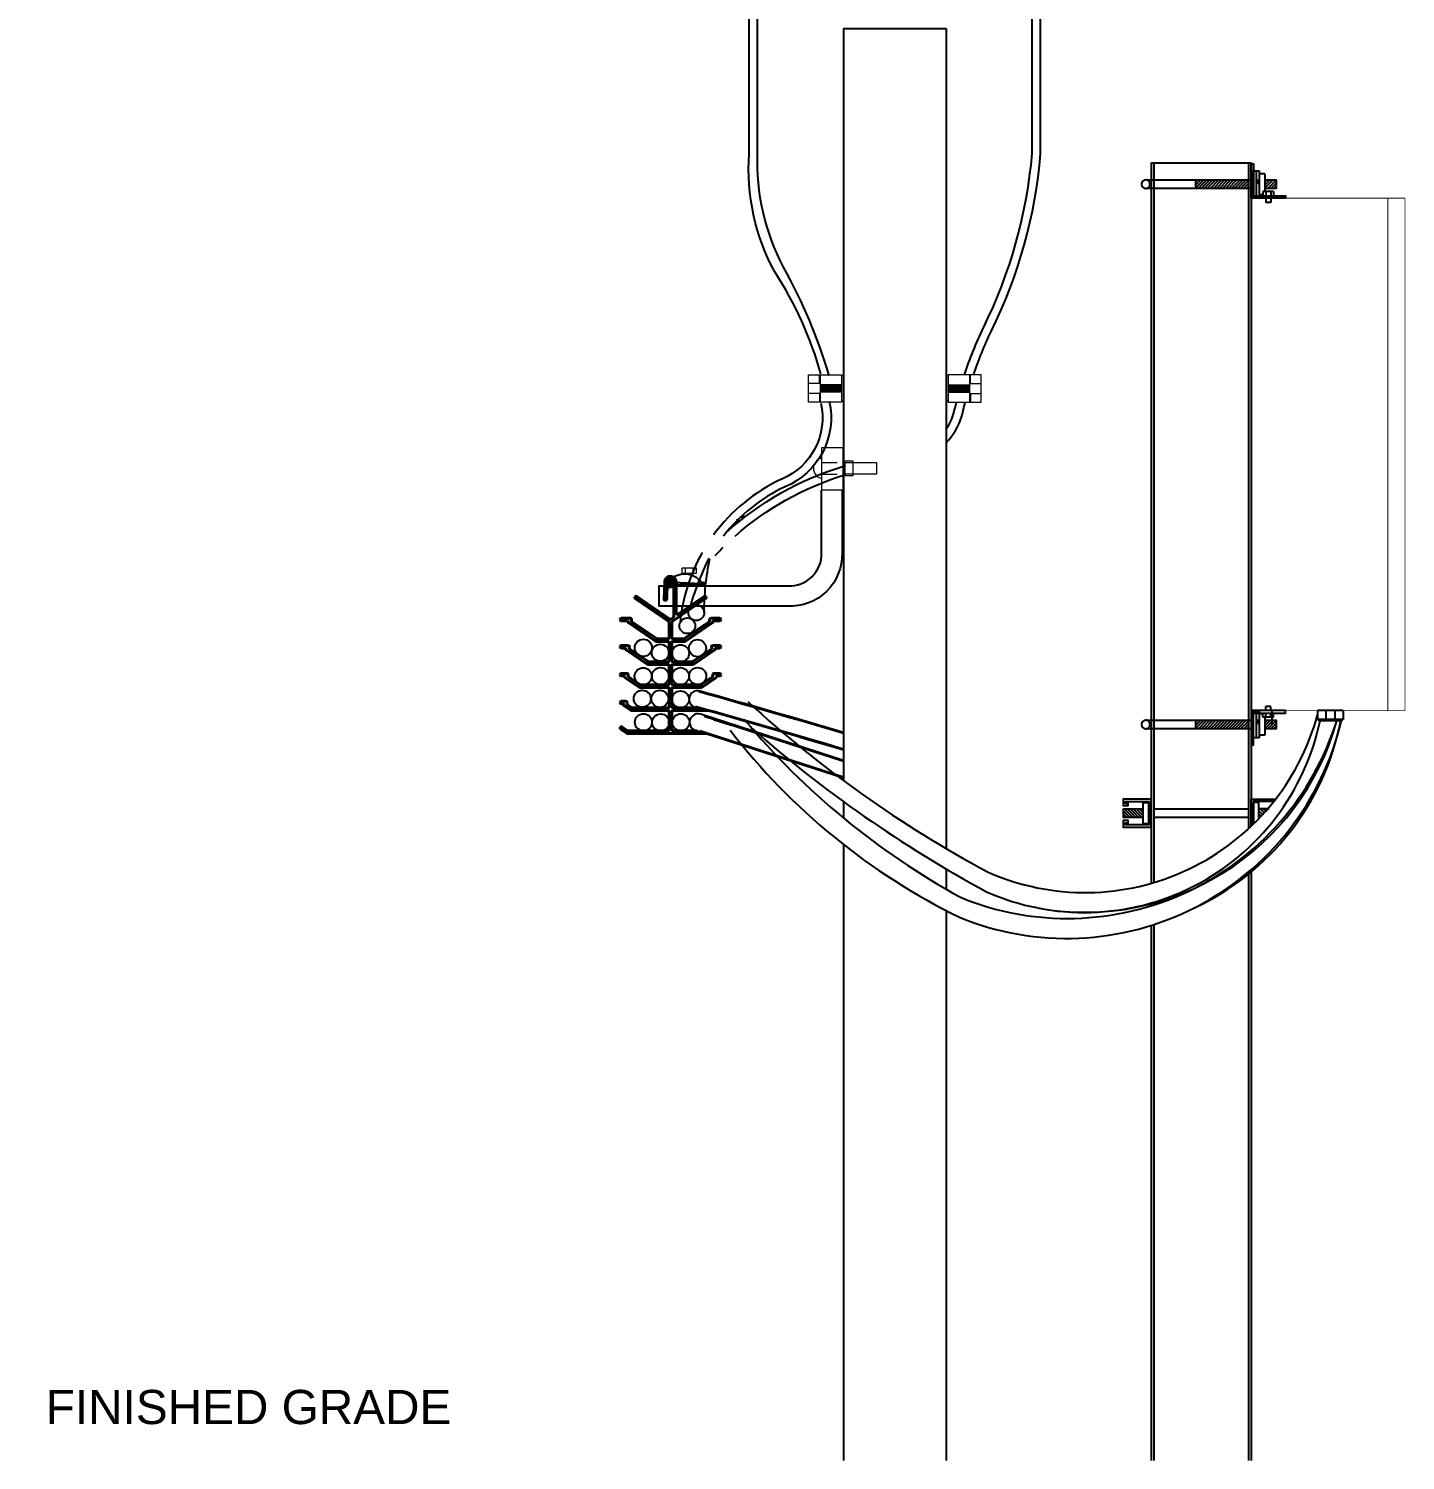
# Model space of a CAD drawing. Header units: feet. Extents: x 0.3 to 98.5, y -18.6 to 31.5.
# Drawn here: x 58.859 to 61.215, y -8.192 to -5.742 of the extents above; entities that cross this region are included whole.
import ezdxf

# ---------------------------------------------------------------- set-up
doc = ezdxf.new("R2010")
doc.units = ezdxf.units.FT
doc.header["$MEASUREMENT"] = 0
doc.set_wipeout_variables(frame=1)
doc.linetypes.add('HIDDEN', pattern=[0.375, 0.25, -0.125])
doc.linetypes.add('HIDDEN2', pattern=[0.1875, 0.125, -0.0625])
for name, color, linetype in [('ATI CENTER SUPPORT', 7, 'Continuous'), ('Cable Gland', 4, 'Continuous'), ('DC Homerun', 10, 'Continuous'), ('E-COMB-BOX', 42, 'Continuous'), ('E-COND', 3, 'Continuous'), ('E-DETL', 1, 'Continuous'), ('G-ANNO-TEXT', 1, 'Continuous'), ('PDF2_Geometry', 7, 'Continuous'), ('S-BEAM', 7, 'Continuous'), ('S-BOLT', 93, 'Continuous'), ('S-STEL-ANGL', 3, 'Continuous'), ('STRINGS', 30, 'Continuous'), ('WIPEOUT', 7, 'Continuous')]:
    doc.layers.add(name, color=color, linetype=linetype)
doc.layers.add('Coating', color=11, linetype='Continuous', lineweight=50)
doc.styles.add('NEI-A', font='arial.ttf')
pattern_1 = [(135, (58.710295, -7.7767337), (-0.0025834466, -0.0025834466), [])]
pattern_2 = [(270, (58.500727, -1.5358937), (0.0018267726, -7e-19), [])]

# ---------------------------------------------------------------- blocks, each defined once
blk = doc.blocks.new('AWM 31-0150-01')
at = {"layer": 'PDF2_Geometry', "lineweight": 40}
for points in [[(-0.352, 0.014), (-0.391, -1.061)], [(-0.2, 0.008), (-0.233, -1.066)], [(0.2, -2.141), (0.2, 0.003)], [(0.357, -1.922), (0.357, 0.003)], [(-2.169, -1.021), (-0.11, -2.428)], [(-2.079, -0.892), (-0.042, -2.288)], [(0.115, -2.428), (2.169, -1.021)], [(0.481, -1.989), (2.079, -0.892)], [(-2.472, -2.231), (-3.029, -2.231)], [(-2.681, -2.389), (-3.029, -2.389)], [(-0.92, -3.644), (-2.568, -2.513)], [(-2.405, -2.361), (-2.399, -2.338)], [(-0.869, -3.486), (-2.377, -2.451)], [(-0.076, -2.496), (-0.076, -3.419)], [(0.042, -2.286), (0.166, -2.201)], [(0.082, -3.419), (0.082, -2.496)], [(0.875, -3.486), (2.383, -2.451)], [(0.925, -3.644), (2.568, -2.513)], [(2.411, -2.361), (2.405, -2.338)], [(2.478, -2.231), (3.035, -2.231)], [(2.681, -2.389), (3.035, -2.389)], [(-0.824, -3.498), (-0.155, -3.498)], [(0.16, -3.498), (0.83, -3.498)], [(-2.608, -3.908), (-3.029, -3.908)], [(-2.827, -4.066), (-3.029, -4.066)], [(-1.432, -5.062), (-2.72, -4.173)], [(-2.54, -4.038), (-2.534, -4.015)], [(-1.381, -4.904), (-2.512, -4.128)], [(-0.155, -3.655), (-0.875, -3.655)], [(-0.076, -3.734), (-0.076, -4.837)], [(0.082, -4.837), (0.082, -3.734)], [(0.88, -3.655), (0.16, -3.655)], [(1.387, -4.904), (2.518, -4.128)], [(1.432, -5.062), (2.726, -4.173)], [(2.546, -4.038), (2.535, -4.015)], [(2.613, -3.908), (3.035, -3.908)], [(2.833, -4.066), (3.035, -4.066)], [(-0.155, -5.073), (-1.387, -5.073)], [(-1.336, -4.916), (-0.155, -4.916)], [(-0.076, -5.152), (-0.076, -6.255)], [(0.082, -6.255), (0.082, -5.152)], [(0.16, -4.916), (1.342, -4.916)], [(1.387, -5.073), (0.16, -5.073)], [(-2.675, -5.63), (-3.029, -5.63)], [(-2.9, -5.788), (-3.029, -5.788)], [(-1.938, -6.48), (-2.788, -5.895)], [(-2.608, -5.754), (-2.602, -5.737)], [(-1.893, -6.323), (-2.579, -5.85)], [(1.893, -6.323), (2.585, -5.85)], [(1.944, -6.48), (2.793, -5.895)], [(2.613, -5.754), (2.608, -5.737)], [(2.681, -5.63), (3.035, -5.63)], [(2.9, -5.788), (3.035, -5.788)], [(-0.155, -6.491), (-1.893, -6.491)], [(-1.848, -6.334), (-0.155, -6.334)], [(-0.076, -6.57), (-0.076, -7.673)], [(0.082, -7.673), (0.082, -6.57)], [(0.16, -6.334), (1.848, -6.334)], [(1.899, -6.491), (0.16, -6.491)], [(-2.748, -7.347), (-3.029, -7.347)], [(-2.956, -7.504), (-3.029, -7.504)], [(-2.45, -7.898), (-2.844, -7.628)], [(-2.686, -7.471), (-2.675, -7.454)], [(-2.399, -7.741), (-2.653, -7.566)], [(-0.155, -7.91), (-2.405, -7.91)], [(-2.354, -7.752), (-0.155, -7.752)], [(0.16, -7.752), (2.36, -7.752)], [(2.411, -7.91), (0.16, -7.91)], [(2.405, -7.741), (2.658, -7.566)], [(2.456, -7.898), (2.85, -7.628)], [(2.686, -7.471), (2.681, -7.454)], [(2.754, -7.347), (3.035, -7.347)], [(2.962, -7.504), (3.035, -7.504)], [(-0.076, -7.988), (-0.076, -9.091)], [(0.082, -9.091), (0.082, -7.988)], [(-2.698, -9.316), (-3.074, -9.058)], [(-2.647, -9.159), (-2.99, -8.922)], [(2.658, -9.328), (-2.653, -9.328)], [(-2.608, -9.17), (-0.155, -9.17)], [(0.16, -9.17), (2.608, -9.17)], [(2.653, -9.159), (2.99, -8.922)], [(2.703, -9.316), (3.08, -9.058)]]:
    blk.add_lwpolyline(points, dxfattribs=at)
for centre, radius, start, end in [((0, 0), 0.357, 0.16009, 177.95878), ((0, 0), 0.2, 0.25333, 178.11979), ((-3.033, -2.312), 0.0752, 90.1758, 179.84038), ((-2.517, -2.444), 0.081, 190.0609, 235.39483), ((-2.474, -2.313), 0.0756, 35.32389, 90.15228), ((0.439, -1.925), 0.0753, 242.07163, 303.51535), ((2.474, -2.313), 0.0756, 89.84772, 144.67611), ((2.522, -2.444), 0.081, 304.60517, 349.9391), ((-2.604, -3.99), 0.0756, 35.32389, 90.15228), ((-0.158, -3.728), 0.0761, 359.41534, 90.68738), ((-0.158, -5.145), 0.0761, 359.41534, 90.68738), ((-3.033, -5.711), 0.0752, 90.1758, 179.84038), ((-2.677, -5.712), 0.0756, 35.32389, 90.15228), ((2.677, -5.712), 0.0756, 89.84772, 144.67611), ((-0.158, -6.573), 0.0761, 359.35584, 90.62798), ((-3.033, -7.428), 0.0752, 90.1758, 179.84038), ((-2.954, -7.587), 0.077, 8.46694, 90.54506), ((-2.798, -7.56), 0.081, 190.0609, 235.39483), ((-2.75, -7.428), 0.0756, 35.32389, 90.15228), ((-0.158, -7.991), 0.0761, 359.35584, 90.62798), ((2.756, -7.428), 0.0756, 89.84772, 144.67611), ((2.798, -7.56), 0.081, 304.60517, 349.9391)]:
    blk.add_arc(centre, radius, start, end, dxfattribs=at)
for points in [[(-2.079, -0.894), (-2.112, -0.87), (-2.159, -0.879), (-2.184, -0.915)], [(2.189, -0.915), (2.165, -0.879), (2.118, -0.87), (2.084, -0.894)], [(-2.184, -0.915), (-2.208, -0.948), (-2.199, -0.995), (-2.163, -1.02)], [(-0.391, -1.061), (-0.393, -1.102), (-0.359, -1.138), (-0.318, -1.14)], [(-0.318, -1.14), (-0.277, -1.142), (-0.241, -1.108), (-0.239, -1.066)], [(2.169, -1.02), (2.204, -0.995), (2.214, -0.948), (2.189, -0.915)], [(-3.108, -2.312), (-3.108, -2.355), (-3.074, -2.389), (-3.033, -2.389)], [(-2.602, -2.46), (-2.608, -2.423), (-2.639, -2.395), (-2.677, -2.395)], [(-2.407, -2.361), (-2.418, -2.393), (-2.407, -2.428), (-2.377, -2.449)], [(-2.403, -2.338), (-2.396, -2.316), (-2.399, -2.29), (-2.412, -2.269)], [(-0.082, -2.494), (-0.082, -2.468), (-0.095, -2.445), (-0.115, -2.43)], [(-0.042, -2.288), (-0.018, -2.303), (0.018, -2.303), (0.042, -2.286)], [(0.115, -2.43), (0.095, -2.445), (0.082, -2.468), (0.082, -2.492)], [(0.166, -2.201), (0.187, -2.186), (0.2, -2.164), (0.2, -2.139)], [(0.363, -1.924), (0.363, -1.954), (0.378, -1.978), (0.404, -1.991)], [(2.377, -2.449), (2.407, -2.428), (2.418, -2.393), (2.407, -2.361)], [(2.413, -2.269), (2.399, -2.29), (2.396, -2.316), (2.403, -2.338)], [(2.683, -2.395), (2.645, -2.395), (2.613, -2.423), (2.608, -2.46)], [(3.037, -2.389), (3.08, -2.389), (3.114, -2.355), (3.114, -2.314)], [(3.114, -2.314), (3.114, -2.271), (3.08, -2.237), (3.039, -2.237)], [(-0.869, -3.484), (-0.858, -3.494), (-0.843, -3.498), (-0.828, -3.498)], [(-0.158, -3.498), (-0.115, -3.498), (-0.082, -3.464), (-0.082, -3.423)], [(0.082, -3.421), (0.082, -3.464), (0.115, -3.498), (0.157, -3.498)], [(0.826, -3.498), (0.843, -3.498), (0.858, -3.494), (0.869, -3.484)], [(-3.031, -3.914), (-3.074, -3.914), (-3.108, -3.948), (-3.108, -3.989)], [(-3.108, -3.989), (-3.108, -4.032), (-3.074, -4.066), (-3.033, -4.066)], [(-2.756, -4.13), (-2.763, -4.096), (-2.795, -4.072), (-2.831, -4.072)], [(-2.752, -4.126), (-2.748, -4.145), (-2.737, -4.16), (-2.72, -4.171)], [(-2.536, -4.038), (-2.548, -4.07), (-2.536, -4.105), (-2.506, -4.126)], [(-2.533, -4.015), (-2.525, -3.993), (-2.529, -3.967), (-2.542, -3.946)], [(-0.914, -3.642), (-0.903, -3.651), (-0.888, -3.655), (-0.873, -3.655)], [(0.157, -3.661), (0.115, -3.661), (0.082, -3.695), (0.082, -3.738)], [(0.877, -3.655), (0.894, -3.655), (0.909, -3.651), (0.92, -3.642)], [(2.512, -4.126), (2.542, -4.105), (2.553, -4.07), (2.542, -4.038)], [(2.548, -3.946), (2.535, -3.967), (2.531, -3.993), (2.538, -4.015)], [(2.611, -3.914), (2.585, -3.914), (2.563, -3.925), (2.548, -3.946)], [(2.72, -4.171), (2.737, -4.16), (2.748, -4.145), (2.752, -4.126)], [(2.835, -4.072), (2.801, -4.072), (2.769, -4.096), (2.761, -4.13)], [(3.037, -4.066), (3.08, -4.066), (3.114, -4.032), (3.114, -3.991)], [(3.114, -3.991), (3.114, -3.948), (3.08, -3.914), (3.039, -3.914)], [(-1.426, -5.06), (-1.415, -5.07), (-1.4, -5.073), (-1.385, -5.073)], [(-1.375, -4.903), (-1.364, -4.912), (-1.349, -4.916), (-1.334, -4.916)], [(-0.158, -4.916), (-0.115, -4.916), (-0.082, -4.882), (-0.082, -4.841)], [(0.082, -4.839), (0.082, -4.882), (0.115, -4.916), (0.157, -4.916)], [(0.157, -5.079), (0.115, -5.079), (0.082, -5.113), (0.082, -5.156)], [(1.338, -4.916), (1.355, -4.916), (1.37, -4.912), (1.381, -4.903)], [(1.389, -5.073), (1.406, -5.073), (1.421, -5.07), (1.432, -5.06)], [(-3.108, -5.711), (-3.108, -5.754), (-3.074, -5.788), (-3.033, -5.788)], [(-2.823, -5.852), (-2.831, -5.818), (-2.863, -5.794), (-2.898, -5.794)], [(-2.819, -5.848), (-2.816, -5.867), (-2.804, -5.882), (-2.788, -5.893)], [(-2.609, -5.76), (-2.621, -5.792), (-2.609, -5.827), (-2.579, -5.848)], [(-2.606, -5.737), (-2.598, -5.715), (-2.602, -5.689), (-2.615, -5.668)], [(2.58, -5.848), (2.61, -5.827), (2.621, -5.792), (2.61, -5.76)], [(2.615, -5.668), (2.602, -5.689), (2.598, -5.715), (2.606, -5.737)], [(2.793, -5.893), (2.81, -5.882), (2.821, -5.867), (2.825, -5.848)], [(2.902, -5.794), (2.868, -5.794), (2.836, -5.818), (2.829, -5.852)], [(3.037, -5.788), (3.08, -5.788), (3.114, -5.754), (3.114, -5.713)], [(3.114, -5.713), (3.114, -5.67), (3.08, -5.636), (3.039, -5.636)], [(-1.938, -6.478), (-1.927, -6.488), (-1.912, -6.491), (-1.897, -6.491)], [(-1.887, -6.321), (-1.876, -6.33), (-1.861, -6.334), (-1.846, -6.334)], [(-0.158, -6.334), (-0.115, -6.334), (-0.082, -6.3), (-0.082, -6.259)], [(0.082, -6.257), (0.082, -6.3), (0.115, -6.334), (0.157, -6.334)], [(0.157, -6.497), (0.115, -6.497), (0.082, -6.531), (0.082, -6.574)], [(1.85, -6.334), (1.867, -6.334), (1.882, -6.33), (1.893, -6.321)], [(1.901, -6.491), (1.918, -6.491), (1.933, -6.488), (1.944, -6.478)], [(-3.108, -7.427), (-3.108, -7.471), (-3.074, -7.504), (-3.033, -7.504)], [(-2.683, -7.476), (-2.694, -7.508), (-2.683, -7.544), (-2.653, -7.564)], [(-2.679, -7.454), (-2.671, -7.431), (-2.675, -7.405), (-2.688, -7.384)], [(-2.45, -7.896), (-2.439, -7.906), (-2.424, -7.91), (-2.409, -7.91)], [(-2.399, -7.739), (-2.388, -7.748), (-2.373, -7.752), (-2.358, -7.752)], [(-0.158, -7.752), (-0.115, -7.752), (-0.082, -7.718), (-0.082, -7.677)], [(0.082, -7.675), (0.082, -7.718), (0.115, -7.752), (0.157, -7.752)], [(0.157, -7.915), (0.115, -7.915), (0.082, -7.949), (0.082, -7.992)], [(2.362, -7.752), (2.379, -7.752), (2.394, -7.748), (2.405, -7.739)], [(2.407, -7.91), (2.424, -7.91), (2.439, -7.906), (2.45, -7.896)], [(2.658, -7.564), (2.688, -7.544), (2.7, -7.508), (2.688, -7.476)], [(2.694, -7.384), (2.681, -7.405), (2.677, -7.431), (2.685, -7.454)], [(2.958, -7.51), (2.921, -7.51), (2.889, -7.538), (2.883, -7.576)], [(3.037, -7.504), (3.08, -7.504), (3.114, -7.471), (3.114, -7.429)], [(3.114, -7.429), (3.114, -7.386), (3.08, -7.352), (3.039, -7.352)], [(-3.095, -8.945), (-3.119, -8.979), (-3.11, -9.026), (-3.074, -9.05)], [(-2.99, -8.924), (-3.024, -8.9), (-3.071, -8.909), (-3.095, -8.945)], [(-2.698, -9.315), (-2.686, -9.324), (-2.671, -9.328), (-2.656, -9.328)], [(-2.647, -9.157), (-2.636, -9.166), (-2.621, -9.17), (-2.606, -9.17)], [(-0.158, -9.17), (-0.115, -9.17), (-0.082, -9.136), (-0.082, -9.095)], [(0.082, -9.093), (0.082, -9.136), (0.115, -9.17), (0.157, -9.17)], [(2.61, -9.17), (2.626, -9.17), (2.641, -9.166), (2.653, -9.157)], [(2.655, -9.328), (2.671, -9.328), (2.686, -9.324), (2.698, -9.315)], [(3.101, -8.945), (3.076, -8.909), (3.03, -8.9), (2.996, -8.924)], [(3.08, -9.05), (3.116, -9.026), (3.125, -8.979), (3.101, -8.945)]]:
    blk.add_open_spline(points, degree=3, dxfattribs=at)

msp = doc.modelspace()

# ---------------------------------------------------------------- hatches: boundary and pattern name
at = {"layer": 'E-DETL', "linetype": 'Continuous', "lineweight": 0}
h = msp.add_hatch(dxfattribs=at)
h.set_pattern_fill('ANSI31', color=10, scale=0.014614, angle=225)
h.set_pattern_definition(pattern_2)
h.paths.add_polyline_path([(60.21323, -6.3516), (60.21323, -6.36429), (60.25004, -6.36429), (60.25004, -6.3516)])
h = msp.add_hatch(dxfattribs=at)
h.set_pattern_fill('ANSI31', color=10, scale=0.014614, angle=225)
h.set_pattern_definition(pattern_2)
h.paths.add_polyline_path([(60.43227, -6.3516), (60.43227, -6.36429), (60.46908, -6.36429), (60.46908, -6.3516)])
at = {"layer": 'S-BOLT'}
h = msp.add_hatch(dxfattribs=at)
h.set_pattern_fill('ANSI31', color=256, scale=0.029228)
h.set_pattern_definition([(45, (62.5456448, -7.084387), (-0.0025834466, 0.0025834466), [])])
h.paths.add_polyline_path([(60.94618, -6.00111), (60.85631, -6.00111), (60.85631, -6.01572), (60.94618, -6.01572)])
h.paths.add_polyline_path([(60.9937, -6.00111), (60.97435, -6.00111), (60.97435, -6.01572), (60.9937, -6.01572)])
h = msp.add_hatch(dxfattribs=at)
h.set_pattern_fill('ANSI31', color=256, scale=0.029228)
h.set_pattern_definition([(45, (62.5456448, -7.259757), (-0.0025834466, 0.0025834466), [])])
h.paths.add_polyline_path([(60.94618, -6.92546), (60.85631, -6.92546), (60.85631, -6.94007), (60.94618, -6.94007)])
h.paths.add_polyline_path([(60.9937, -6.92546), (60.97435, -6.92546), (60.97435, -6.94007), (60.9937, -6.94007)])
h = msp.add_hatch(dxfattribs=at)
h.set_pattern_fill('ANSI31', color=256, scale=0.029228, angle=90)
h.set_pattern_definition(pattern_1)
h.paths.add_polyline_path([(60.76634, -7.09169), (60.76634, -7.07708), (60.73237, -7.07708), (60.73237, -7.09169)])
h = msp.add_hatch(dxfattribs=at)
h.set_pattern_fill('ANSI31', color=256, scale=0.029228, angle=90)
h.set_pattern_definition(pattern_1)
edge = h.paths.add_edge_path()
edge.add_arc((60.66686, -6.80822), 0.41205, 316.53146, 319.27046)
edge.add_line((60.97911, -7.07708), (60.96424, -7.07708))
edge.add_line((60.96424, -7.07708), (60.96424, -7.09169))
edge.add_line((60.96424, -7.09169), (60.9659, -7.09169))

# ---------------------------------------------------------------- linework, layer by layer
for p, q in [((59.95318, -6.69698), (59.9541, -6.69756)), ((59.98242, -6.6911), (59.98242, -6.69397)), ((59.99562, -6.69185), (59.99562, -6.69397))]:
    msp.add_line(p, q)
for points in [[(60.25089, -6.53161), (60.25089, -6.63877, -0.4344778), (60.15745, -6.73052), (59.93772, -6.73052), (59.93772, -6.69528), (60.15831, -6.69528, 0.4402873), (60.21566, -6.63927), (60.21566, -6.53161)], [(60.01243, -6.69397), (60.01414, -6.69304), (60.01414, -6.69023, 0.2452334), (60.01044, -6.69023, 0.4583544), (59.95626, -6.68574, 0.1356561), (59.95413, -6.6878)], [(60.0124, -6.69397), (60.01102, -6.69231), (59.96119, -6.68988), (59.9609, -6.69024), (59.96065, -6.6898, 0.3935693), (59.95698, -6.68676, 0.1084821), (59.95413, -6.6878)], [(60.01417, -6.69528), (60.01417, -6.69333), (60.0124, -6.69397), (60.01109, -6.69333), (60.01109, -6.69397), (59.96097, -6.69397), (59.96045, -6.69325, -0.1836781), (59.95893, -6.69441, -0.1718381), (59.95452, -6.69407, -0.2157082), (59.95304, -6.69189, -0.0421125), (59.95294, -6.69075)]]:
    msp.add_lwpolyline(points, format="xyb")
for centre, radius in [((59.9569, -6.69074), 0.00396), ((59.95578, -6.6878), 0.000761), ((59.95733, -6.68762), 0.000761), ((59.95378, -6.69007), 0.000761), ((59.95385, -6.69162), 0.000761), ((59.9545, -6.68867), 0.000761), ((59.95463, -6.69294), 0.000761), ((59.95523, -6.69057), 0.000761), ((59.95613, -6.69257), 0.000761), ((59.95623, -6.68932), 0.000761), ((59.95687, -6.69077), 0.000761), ((59.9569, -6.69395), 0.000761), ((59.95762, -6.69214), 0.000761), ((59.9578, -6.6895), 0.000761), ((59.9584, -6.69351), 0.000761), ((59.95847, -6.6909), 0.000761), ((59.95875, -6.68822), 0.000761), ((59.9596, -6.69247), 0.000761), ((59.95975, -6.68944), 0.000761), ((59.96004, -6.69104), 0.000761)]:
    msp.add_circle(centre, radius)
for centre, radius, start, end in [((59.957, -6.69101), 0.00716, 246.08243, 166.28566), ((59.95698, -6.69095), 0.00713, 166.74205, 237.82806), ((59.95514, -6.6925), 0.00281, 141.64479, 262.04075)]:
    msp.add_arc(centre, radius, start, end)
at = {"layer": 'ATI CENTER SUPPORT', "color": 1, "linetype": 'Continuous', "lineweight": 15}
for p, q in [((60.25202, -6.45947), (60.21566, -6.45947)), ((60.21566, -6.45947), (60.21566, -6.53161)), ((60.25202, -6.45947), (60.25202, -6.53161)), ((60.21566, -6.48458), (60.24239, -6.48458)), ((60.25202, -6.48162), (60.25609, -6.48458)), ((60.25609, -6.48162), (60.26947, -6.48162)), ((60.25609, -6.50759), (60.25609, -6.48162)), ((60.25609, -6.48458), (60.30981, -6.48458)), ((60.26947, -6.48162), (60.26947, -6.50759)), ((60.30981, -6.48458), (60.30981, -6.50474)), ((60.21566, -6.50474), (60.24239, -6.50474)), ((60.25609, -6.50474), (60.25202, -6.5081)), ((60.30981, -6.50474), (60.25609, -6.50474)), ((60.26947, -6.50759), (60.25609, -6.50759)), ((60.25202, -6.53161), (60.21566, -6.53161)), ((59.97713, -6.66466), (60.00091, -6.66466)), ((59.97713, -6.67448), (59.97713, -6.66466)), ((60.00091, -6.67448), (59.97713, -6.67448)), ((59.98242, -6.66466), (59.98242, -6.67546)), ((59.99562, -6.66466), (59.99562, -6.67837)), ((60.00091, -6.66466), (60.00091, -6.67448))]:
    msp.add_line(p, q, dxfattribs=at)
at = {"layer": 'ATI CENTER SUPPORT', "color": 8, "linetype": 'Continuous', "lineweight": 15}
msp.add_arc((60.21977, -6.4945), 0.01789, 103.31521, 256.68479, dxfattribs=at)
at = {"layer": 'Cable Gland'}
for p, q in [((61.0645, -6.90902), (61.0645, -6.9242)), ((61.10835, -6.90902), (61.0645, -6.90902)), ((61.10835, -6.9242), (61.0645, -6.9242)), ((61.10413, -6.9264), (61.06872, -6.9264)), ((61.07873, -6.90902), (61.07873, -6.9242)), ((61.09381, -6.90902), (61.09381, -6.9242)), ((61.10835, -6.90902), (61.10835, -6.9242))]:
    msp.add_line(p, q, dxfattribs=at)
for centre, radius, start, end in [((61.0691, -6.92183), 0.00458, 211.11236, 265.27652), ((61.10353, -6.92164), 0.00479, 277.1817, 327.77818)]:
    msp.add_arc(centre, radius, start, end, dxfattribs=at)
at = {"layer": 'Coating'}
for points in [[(60.07458, -6.58553), (60.07087, -6.58392)], [(60.07882, -6.57631), (60.08359, -6.57838)]]:
    msp.add_lwpolyline(points, dxfattribs=at)
msp.add_arc((60.08361, -6.61334), 0.03206, 113.41065, 113.44156, dxfattribs=at)
at = {"layer": 'DC Homerun'}
for points in [[(60.0893, -6.8935, 0.0627258), (60.49969, -7.18484, 0.4596395), (61.0645, -6.91622, 0.4596395)], [(60.0592, -6.94266, 0.1152772), (60.45188, -7.26249, 0.4617161), (61.10522, -6.92613, 0.4121574)], [(60.08348, -6.92417, 0.0932984), (60.45339, -7.2284, 0.0871652)], [(60.09545, -6.93827, 0.0571523), (60.49817, -7.21892, 0.4778294), (61.06872, -6.9264)], [(60.45339, -7.2284, 0.4395203), (61.09733, -6.9264)], [(60.58741, -7.24691, 0.3875625), (61.09762, -6.9264)], [(60.85242, -7.24706, 0.2412385), (61.10413, -6.9264)]]:
    msp.add_lwpolyline(points, format="xyb", dxfattribs=at)
for centre in [(59.91071, -6.80153), (59.93975, -6.81004), (59.97443, -6.81087), (60.00336, -6.80217), (59.91043, -6.85018), (59.93984, -6.85002), (59.97421, -6.85014), (60.00371, -6.8499), (59.90882, -6.88869), (59.939, -6.88887), (59.97434, -6.88987), (59.91078, -6.92889), (59.94037, -6.92926), (59.97483, -6.92908)]:
    msp.add_circle(centre, 0.01462, dxfattribs=at)
for centre, start, end in [((60.00348, -6.88944), 69.18843, 254.46196), ((60.0044, -6.92909), 72.04717, 252.17671)]:
    msp.add_arc(centre, 0.01462, start, end, dxfattribs=at)
at = {"layer": 'E-COMB-BOX', "color": 30, "const_width": 0.00146}
for points in [[(61.21406, -6.03217), (60.951, -6.03217), (60.951, -6.90902)], [(61.18483, -6.90902), (61.18483, -6.03217)], [(61.21406, -6.90902), (61.21406, -6.03217)], [(60.951, -6.90902), (61.21406, -6.90902)]]:
    msp.add_lwpolyline(points, dxfattribs=at)
at = {"layer": 'E-COND'}
msp.add_line((60.98663, -6.93298), (60.98663, -6.90902), dxfattribs=at)
at = {"layer": 'E-DETL', "color": 10, "linetype": 'Continuous', "lineweight": 0}
for points in [[(60.25004, -6.33465), (60.25004, -6.38124), (60.19343, -6.38124), (60.19343, -6.33465)], [(60.43227, -6.33465), (60.43227, -6.38124), (60.48888, -6.38124), (60.48888, -6.33465)]]:
    msp.add_lwpolyline(points, close=True, dxfattribs=at)
for points in [[(60.21197, -6.3492), (60.21197, -6.33588), (60.21323, -6.33465)], [(60.21323, -6.33465), (60.21323, -6.38124)], [(60.25004, -6.37955), (60.25347, -6.37955), (60.25347, -6.33634), (60.25004, -6.33634)], [(60.43227, -6.37955), (60.42884, -6.37955), (60.42884, -6.33634), (60.43227, -6.33634)], [(60.46908, -6.33465), (60.46908, -6.38124)], [(60.47034, -6.3492), (60.47034, -6.33588), (60.46908, -6.33465)], [(60.21197, -6.3492), (60.19343, -6.3492)], [(60.21197, -6.36669), (60.19343, -6.36669)], [(60.21197, -6.36669), (60.21197, -6.38001), (60.21323, -6.38124)], [(60.25004, -6.3516), (60.21323, -6.3516)], [(60.25004, -6.36429), (60.21323, -6.36429)], [(60.43227, -6.3516), (60.46908, -6.3516)], [(60.43227, -6.36429), (60.46908, -6.36429)], [(60.47034, -6.36669), (60.47034, -6.38001), (60.46908, -6.38124)], [(60.47034, -6.3492), (60.48888, -6.3492)], [(60.47034, -6.36669), (60.48888, -6.36669)]]:
    msp.add_lwpolyline(points, dxfattribs=at)
at = {"layer": 'S-BEAM'}
for p, q in [((60.25347, -5.74219), (60.25347, -7.02893)), ((60.42884, -5.74219), (60.42884, -7.145)), ((60.77958, -5.97188), (60.951, -5.97188)), ((60.77958, -5.97188), (60.77958, -6.00111)), ((60.7844, -5.97188), (60.7844, -6.00111)), ((60.94618, -5.97188), (60.94618, -6.00111)), ((60.951, -5.97188), (60.951, -6.00111)), ((60.77958, -6.01572), (60.77958, -6.92546)), ((60.7844, -6.01572), (60.7844, -6.92546)), ((60.94618, -6.01572), (60.94618, -6.92546)), ((60.951, -6.01572), (60.951, -6.90902)), ((60.77958, -6.94007), (60.77958, -7.20455)), ((60.7844, -6.94007), (60.7844, -7.20315)), ((60.94618, -6.94007), (60.94618, -7.11115)), ((60.95107, -6.94007), (60.95105, -7.10659)), ((60.25347, -7.06496), (60.25347, -7.0929)), ((60.25347, -7.13828), (60.25347, -8.19176)), ((60.42884, -7.17987), (60.42884, -7.21457)), ((60.94618, -7.18885), (60.94618, -8.19176)), ((60.95104, -7.18487), (60.95098, -8.19176)), ((60.77958, -7.2382), (60.77958, -7.23936)), ((60.7844, -7.23678), (60.7844, -7.23787)), ((60.42884, -7.25091), (60.42884, -8.19176)), ((60.7844, -7.27505), (60.7844, -8.19176)), ((60.77958, -7.27659), (60.77958, -8.19176))]:
    msp.add_line(p, q, dxfattribs=at)
at = {"layer": 'S-BEAM', "linetype": 'HIDDEN2'}
for p, q in [((60.77958, -6.00111), (60.77958, -6.01572)), ((60.7844, -6.00111), (60.7844, -6.01572)), ((60.94618, -6.00111), (60.94618, -6.01572)), ((60.77958, -6.92546), (60.77958, -6.94007)), ((60.7844, -6.92546), (60.7844, -6.94007)), ((60.94618, -6.92546), (60.94618, -6.94007))]:
    msp.add_line(p, q, dxfattribs=at)
at = {"layer": 'S-BEAM'}
msp.add_lwpolyline([(60.25347, -5.74219), (60.42884, -5.74219)], dxfattribs=at)
at = {"layer": 'S-BOLT'}
for p, q in [((60.77045, -6.00111), (60.95107, -6.00111)), ((60.96477, -6.00416), (60.95994, -5.99954)), ((60.97435, -5.99041), (60.96477, -5.99041)), ((60.97435, -5.99041), (60.97435, -6.02079)), ((60.95107, -6.01572), (60.77045, -6.01572)), ((60.96477, -6.00842), (60.95994, -6.00381)), ((60.9711, -6.02643), (60.96477, -6.02643)), ((60.77045, -6.92546), (60.95107, -6.92546)), ((60.96477, -6.9285), (60.95994, -6.92389)), ((60.96477, -6.93276), (60.95994, -6.92815)), ((60.9711, -6.91476), (60.96477, -6.91476)), ((60.97435, -6.92039), (60.97435, -6.95077)), ((60.95107, -6.94007), (60.77045, -6.94007)), ((60.97435, -6.95077), (60.96477, -6.95077)), ((60.76634, -7.10239), (60.76634, -7.06638)), ((60.76634, -7.06638), (60.77593, -7.06638)), ((60.77593, -7.07708), (60.77958, -7.07708)), ((60.7844, -7.07708), (60.94618, -7.07708)), ((60.951, -7.07708), (60.95466, -7.07708)), ((60.96424, -7.06638), (60.95466, -7.06638)), ((60.96424, -7.09344), (60.96424, -7.06638)), ((60.76634, -7.10239), (60.77593, -7.10239)), ((60.77958, -7.09169), (60.77593, -7.09169)), ((60.94618, -7.09169), (60.7844, -7.09169)), ((60.95466, -7.09169), (60.951, -7.09169)), ((60.95538, -7.10239), (60.95466, -7.10239))]:
    msp.add_line(p, q, dxfattribs=at)
for points in [[(60.85631, -6.01572), (60.85631, -6.00111)], [(60.95107, -6.00111), (60.95107, -6.01572)], [(60.96477, -6.03117), (60.95511, -6.03117), (60.95511, -5.98567), (60.96477, -5.98567)], [(60.95994, -6.03117), (60.95994, -5.98567)], [(60.96477, -5.98567), (60.96477, -6.03117)], [(60.97435, -6.00111), (60.9937, -6.00111), (60.9937, -6.01572), (60.97435, -6.01572)], [(60.85631, -6.94007), (60.85631, -6.92546)], [(60.95107, -6.92546), (60.95107, -6.94007)], [(60.96477, -6.95551), (60.95511, -6.95551), (60.95511, -6.91002), (60.96477, -6.91002)], [(60.95994, -6.95551), (60.95994, -6.91002)], [(60.96477, -6.91002), (60.96477, -6.95551)], [(60.97435, -6.92546), (60.9937, -6.92546), (60.9937, -6.94007), (60.97435, -6.94007)], [(60.76634, -7.09169), (60.73237, -7.09169), (60.73237, -7.07708), (60.76634, -7.07708)], [(60.77593, -7.10239), (60.77593, -7.06638)], [(60.95466, -7.10239), (60.95466, -7.06638)], [(60.9816, -7.07708), (60.96424, -7.07708)], [(60.96424, -7.09169), (60.9659, -7.09169)]]:
    msp.add_lwpolyline(points, dxfattribs=at)
for centre in [(60.77045, -6.00842), (60.77045, -6.93276)]:
    msp.add_arc(centre, 0.00731, 90, 270, dxfattribs=at)
at = {"layer": 'S-BOLT', "linetype": 'HIDDEN'}
for centre in [(60.77045, -6.00842), (60.77045, -6.93276)]:
    msp.add_arc(centre, 0.00731, 270, 90, dxfattribs=at)
at = {"layer": 'S-STEL-ANGL'}
for p, q in [((60.98937, -6.02079), (60.9711, -6.02079)), ((60.9711, -6.02079), (60.9711, -6.0281)), ((60.97585, -6.02079), (60.97585, -6.0281)), ((60.98462, -6.02079), (60.98462, -6.0281)), ((60.98937, -6.02079), (60.98937, -6.0281)), ((60.97585, -6.03217), (60.97585, -6.03947)), ((60.98462, -6.03947), (60.97585, -6.03947)), ((60.98462, -6.03217), (60.98462, -6.03947)), ((60.97585, -6.90902), (60.97585, -6.90171)), ((60.98462, -6.90171), (60.97585, -6.90171)), ((60.98462, -6.90902), (60.98462, -6.90171)), ((60.9711, -6.92039), (60.9711, -6.91308)), ((60.98937, -6.92039), (60.9711, -6.92039)), ((60.97585, -6.92039), (60.97585, -6.91308)), ((60.98462, -6.92039), (60.98462, -6.91308)), ((60.98937, -6.92039), (60.98937, -6.91308))]:
    msp.add_line(p, q, dxfattribs=at)
at = {"layer": 'S-STEL-ANGL', "flags": 128}
for points in [[(60.951, -5.97371), (60.95511, -5.97371), (60.95511, -6.02807), (61.00946, -6.02807), (61.00946, -6.03217), (60.951, -6.03217), (60.951, -5.97371)], [(60.951, -6.96747), (60.95511, -6.96747), (60.95511, -6.91311), (61.00946, -6.91311), (61.00946, -6.90902), (60.951, -6.90902), (60.951, -6.96747)], [(60.77958, -7.06064), (60.73208, -7.06064), (60.73208, -7.0716), (60.7403, -7.0716), (60.7403, -7.06795), (60.73574, -7.06795), (60.73574, -7.06429), (60.77593, -7.06429), (60.77593, -7.10448), (60.73574, -7.10448), (60.73574, -7.10083), (60.7403, -7.10083), (60.7403, -7.09717), (60.73208, -7.09717), (60.73208, -7.10813), (60.77958, -7.10813), (60.77958, -7.06064)], [(60.951, -7.06064), (60.99254, -7.06064)], [(60.951, -7.10663), (60.951, -7.06064)], [(60.98968, -7.06429), (60.95466, -7.06429), (60.95466, -7.10311)]]:
    msp.add_lwpolyline(points, dxfattribs=at)
at = {"layer": 'STRINGS'}
for points in [[(60.0917, -5.95665), (60.0917, -5.51228)], [(60.10632, -5.95562), (60.10632, -5.51228)]]:
    msp.add_lwpolyline(points, dxfattribs=at)
for points in [[(60.46027, -6.33465, -0.0305046), (60.49261, -6.25384, 0.0943709), (60.57599, -5.95562), (60.57599, -5.51228)], [(60.47572, -6.33465, -0.0287174), (60.50579, -6.26023, 0.0943941), (60.59061, -5.95665), (60.59061, -5.51228)], [(60.1355, -6.15849, -0.1419454), (60.0917, -5.95665, -0.2087901)], [(60.15076, -6.15035, -0.1322873), (60.10632, -5.95562, -0.2078494)], [(60.21461, -6.33304, 0.0765214), (60.1355, -6.15849, 0.3644944)], [(60.22886, -6.33626, 0.0534512), (60.15076, -6.15035, 0.3644944)], [(60.21461, -6.38285, -0.3644944), (60.14747, -6.51274, -0.3644944)], [(60.22886, -6.37963, -0.3644944), (60.15309, -6.52623, -0.3644944)], [(60.42884, -6.42757, 0.0724891), (60.44173, -6.4013, -0.0072276), (60.44658, -6.38124, -0.0072276)], [(60.42884, -6.4507, 0.1155808), (60.45588, -6.40515, -0.0087988), (60.46172, -6.38124, -0.0087988)], [(60.05195, -6.60499, -0.1123337), (60.25347, -6.49089, -0.1123337)], [(60.14719, -6.51287, 0.1265411), (60.0308, -6.60847, 0.1265411)], [(60.06802, -6.61026, -0.105989), (60.25347, -6.5062, -0.105989)], [(60.15336, -6.52611, 0.1189976), (60.04775, -6.61026, 0.1189976)], [(60.03356, -6.64367, -0.0097138), (60.04732, -6.62956, -0.0097138)], [(60.01154, -6.63833, 0.1037154), (59.97347, -6.75874)], [(60.02284, -6.64804, 0.046146), (59.98923, -6.73578)], [(60.01484, -6.74156, -0.052353), (60.02451, -6.64947, -8.3009519)]]:
    msp.add_lwpolyline(points, format="xyb", dxfattribs=at)
for centre in [(60.00138, -6.74156), (59.98593, -6.76384)]:
    msp.add_circle(centre, 0.01346, dxfattribs=at)

# ---------------------------------------------------------------- block references
at = {"xscale": 0.02776966535613404, "yscale": 0.02776966535613404, "zscale": 0.02776966535613404}
msp.add_blockref('AWM 31-0150-01', (59.95709, -6.68898), dxfattribs=at)

# ---------------------------------------------------------------- texts
at = {"layer": 'G-ANNO-TEXT', "insert": (58.88791, -8.07121), "char_height": 0.0584567, "width": 0.6904218, "attachment_point": 1, "style": 'NEI-A', "bg_fill": 3, "box_fill_scale": 1.5, "bg_fill_color": 256, "bg_fill_transparency": 0}
msp.add_mtext('\\pt0.17537;FINISHED GRADE', dxfattribs=at)

# ---------------------------------------------------------------- next in the draw order: wipeouts: each hides what was drawn before it
msp.add_wipeout([(59.99992, -6.94301), (60.03224, -6.9534), (60.04982, -6.94753), (60.06349, -6.93287), (60.03406, -6.92333)]).dxf.layer = 'WIPEOUT'

# ---------------------------------------------------------------- next in the draw order: linework, layer by layer
at = {"layer": 'DC Homerun'}
msp.add_lwpolyline([(60.25347, -7.02453), (59.99992, -6.94301)], dxfattribs=at)
at = {"layer": 'STRINGS'}
msp.add_lwpolyline([(60.25347, -7.02264), (60.00716, -6.94345)], dxfattribs=at)

# ---------------------------------------------------------------- next in the draw order: wipeouts: each hides what was drawn before it
msp.add_wipeout([(59.99956, -6.90352), (60.03868, -6.91464), (60.05185, -6.90692), (60.05782, -6.88975), (60.0379, -6.88407), (60.01634, -6.88759)]).dxf.layer = 'WIPEOUT'

# ---------------------------------------------------------------- next in the draw order: linework, layer by layer
at = {"layer": 'DC Homerun'}
for points in [[(60.25347, -6.94625, 0.0020144), (60.00623, -6.87508)], [(60.25347, -6.97665, 0.00207), (59.99942, -6.90348)]]:
    msp.add_lwpolyline(points, format="xyb", dxfattribs=at)
msp.add_lwpolyline([(60.25347, -6.99443), (60.0089, -6.91518)], dxfattribs=at)
at = {"layer": 'STRINGS'}
for points in [[(60.25347, -6.94813, 0.0020186), (60.00574, -6.87681)], [(60.25347, -6.97478, 0.0020659), (59.99991, -6.90175)]]:
    msp.add_lwpolyline(points, format="xyb", dxfattribs=at)
msp.add_lwpolyline([(60.25347, -6.99632), (60.01503, -6.91906)], dxfattribs=at)

doc.saveas('drawing.dxf')
